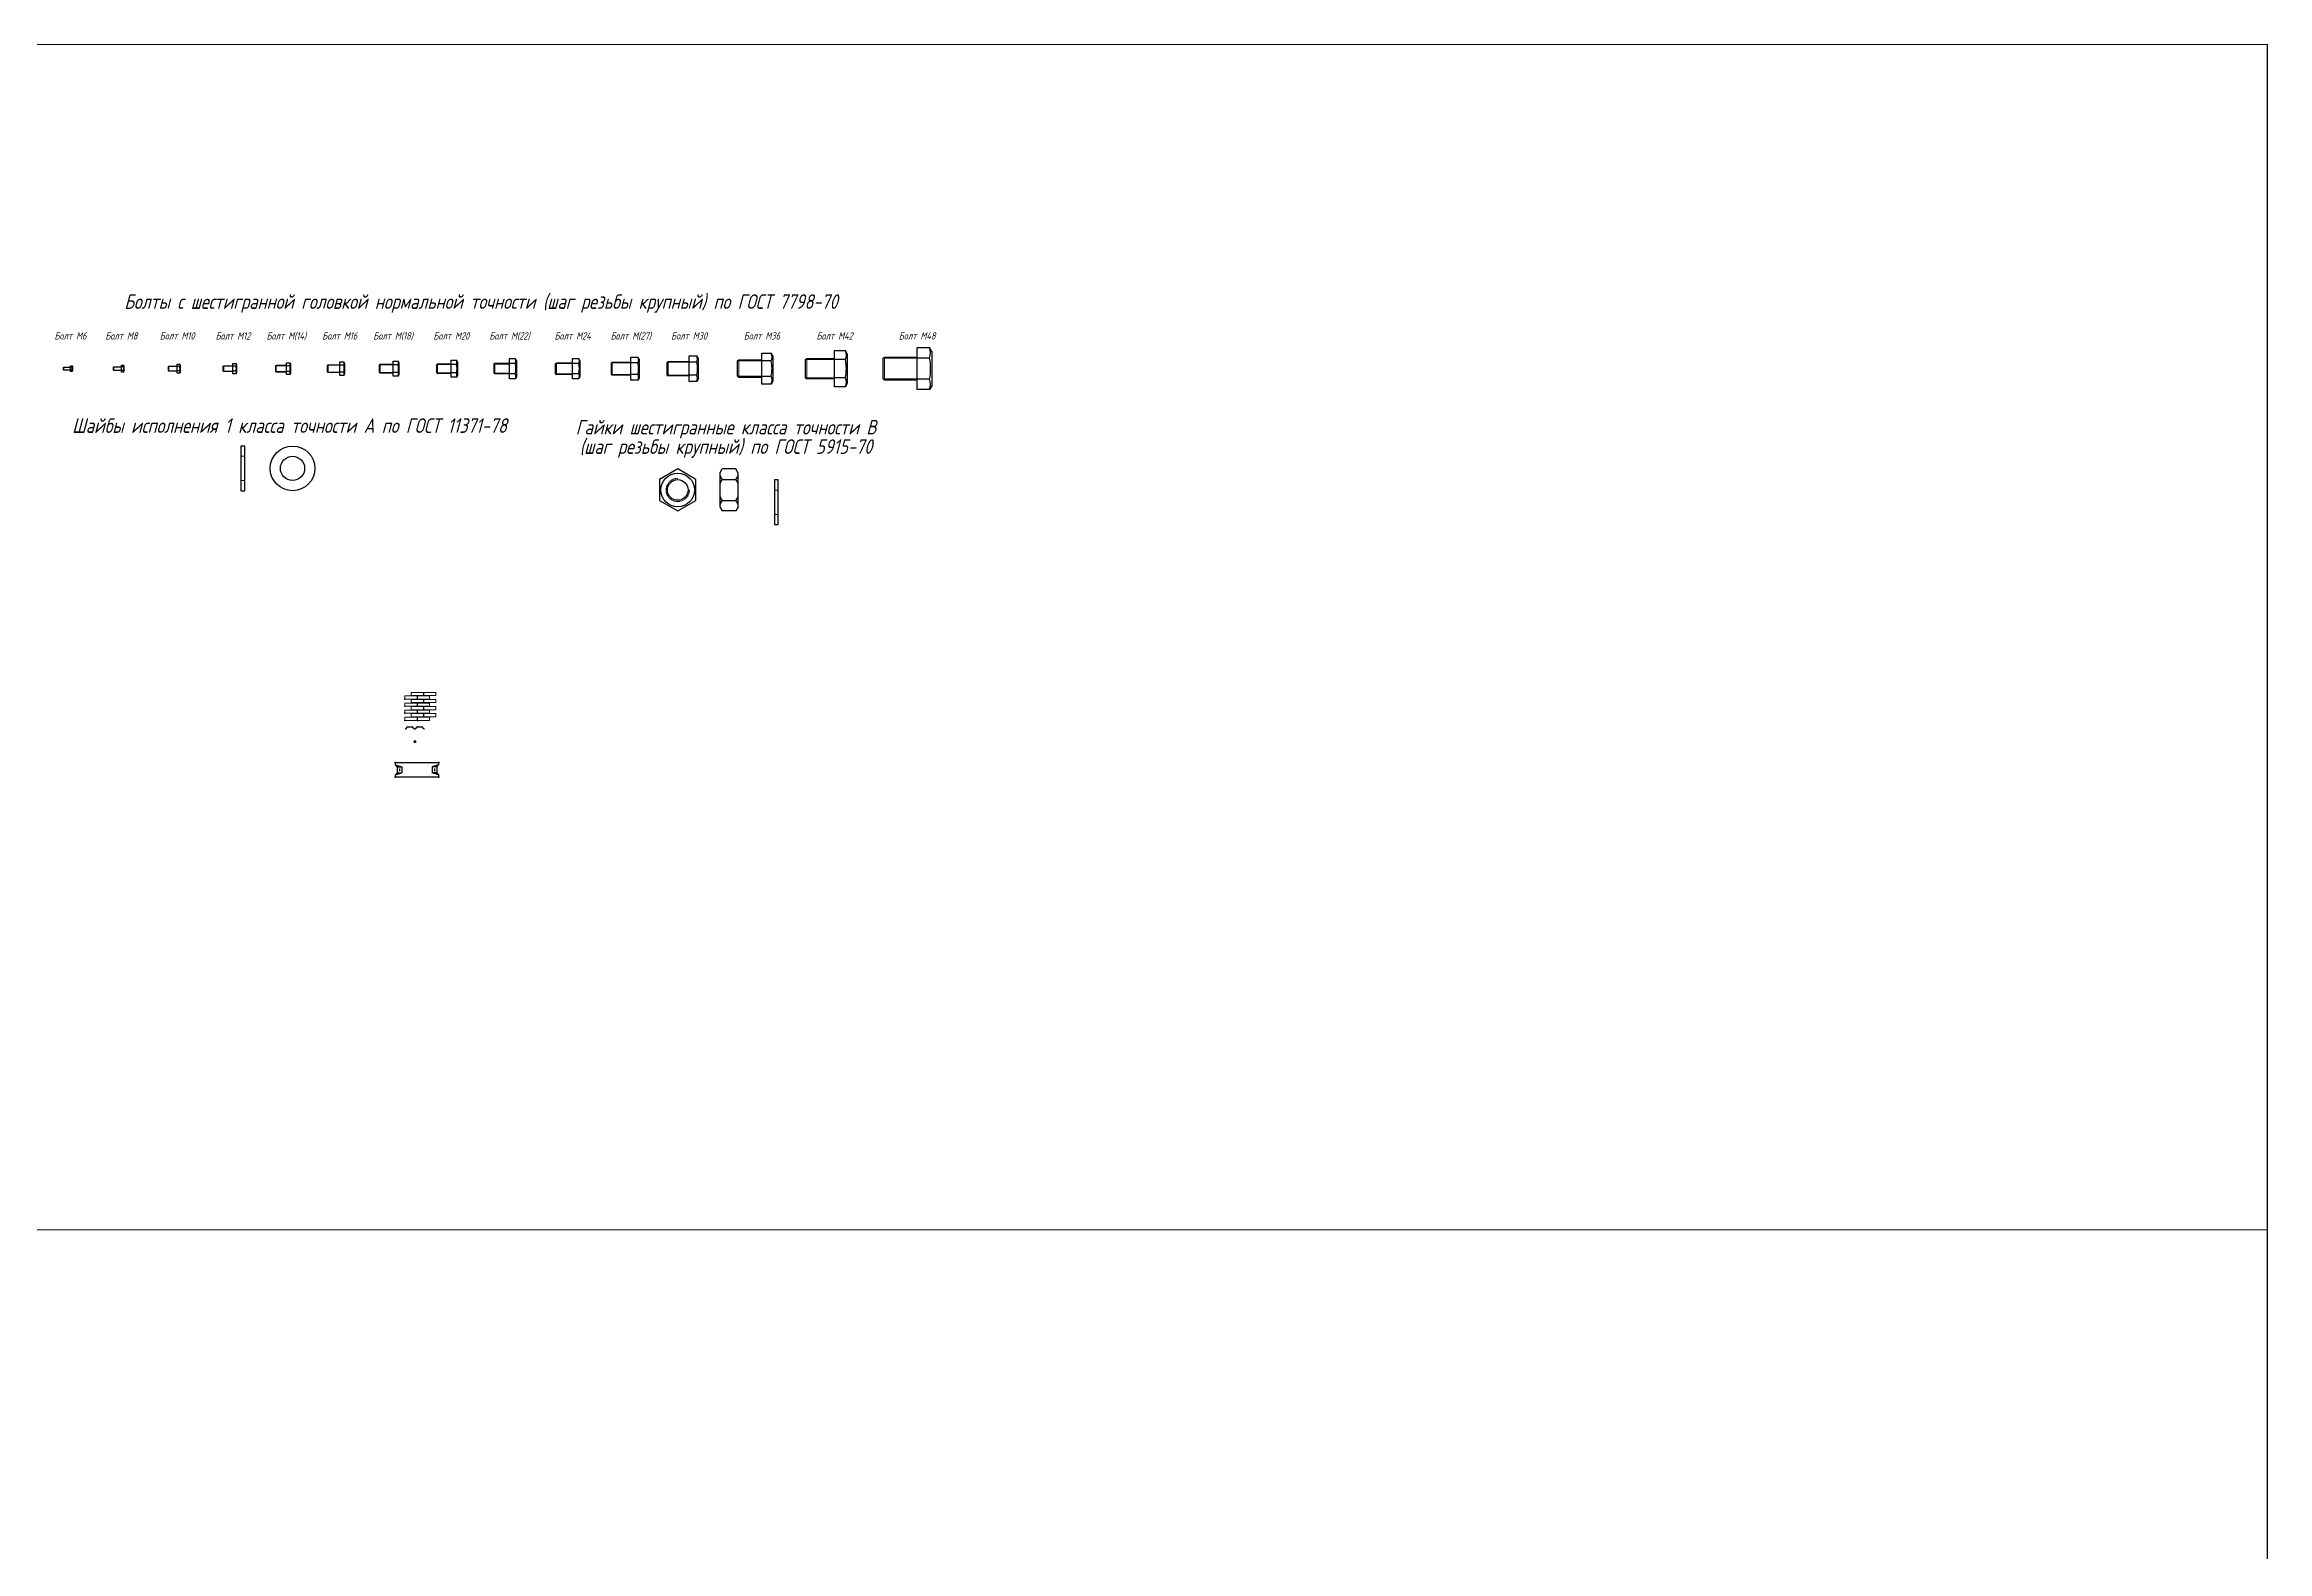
# Model space of a CAD drawing. Header units: millimetres. Extents: x 19346 to 188849, y 18183 to 1386204.
# Drawn here: x 65052 to 69633, y 56743 to 59850 of the extents above; entities that cross this region are included whole.
import ezdxf
from ezdxf.enums import TextEntityAlignment as Align

# ---------------------------------------------------------------- set-up
doc = ezdxf.new("R2010")
doc.units = ezdxf.units.MM
doc.linetypes.add('Пунктир 2мм', pattern=[3, 2, -1])
for name, color, linetype, lineweight in [('013', 7, 'Continuous', 13), ('стр Бетон', 253, 'Continuous', 15), ('стр Кирпич', 21, 'Continuous', 15), ('стр Металл', 6, 'Continuous', 30)]:
    doc.layers.add(name, color=color, linetype=linetype, lineweight=lineweight)
doc.styles.add('DraFt', font='geniso.shx', dxfattribs={"width": 0.9, "oblique": 15})
doc.styles.add('Гост 2.5', font='', dxfattribs={"width": 1.2, "oblique": 15, "height": 2.5})
doc.styles.get('Гост 2.5').set_extended_font_data('GOST')

# ---------------------------------------------------------------- blocks, each defined once
blk = doc.blocks.new('*U92')
at = {"color": 0, "linetype": 'ByBlock', "lineweight": -2}
for p, q in [((-14, 2.5), (-13.5, 3)), ((-14, -2.5), (-14, 2.5)), ((-13.5, 3), (-0.2, 3)), ((0, -5.8), (0, 5.8)), ((0, 5.8), (3.4, 5.8)), ((3.4, 2.9), (0, 2.9)), ((4, 4.8), (3.4, 5.8)), ((4, 4.8), (4, -4.8)), ((-14, -2.5), (-13.5, -3)), ((-0.2, -3), (-13.5, -3)), ((3.4, -2.9), (0, -2.9)), ((3.4, -5.8), (0, -5.8)), ((4, -4.8), (3.4, -5.8))]:
    blk.add_line(p, q, dxfattribs=at)
at = {"color": 0, "linetype": 'ByBlock', "lineweight": 9}
for p, q in [((-14, 2.5), (0, 2.5)), ((-13.5, 3), (-13.5, -3)), ((-14, -2.5), (0, -2.5))]:
    blk.add_line(p, q, dxfattribs=at)
at = {"color": 0, "linetype": 'ByBlock', "lineweight": -2}
for centre, radius, start, end in [((-0.2, 3.2), 0.25, 270, 0), ((0, 4.3), 3.67, 336.8627, 23.1373), ((-10.5, 0), 14.3, 348.3122, 11.6878), ((-0.2, -3.2), 0.25, 0, 90), ((0, -4.3), 3.67, 336.8627, 23.1373)]:
    blk.add_arc(centre, radius, start, end, dxfattribs=at)
blk = doc.blocks.new('*U93')
at = {"color": 0, "linetype": 'ByBlock', "lineweight": -2}
for p, q in [((-16, 3.3), (-15.3, 4)), ((-16, -3.3), (-16, 3.3)), ((-15.3, 4), (-0.4, 4)), ((0, -7.5), (0, 7.5)), ((0, 7.5), (4.5, 7.5)), ((4.5, 3.8), (0, 3.8)), ((5.3, 6.2), (4.5, 7.5)), ((5.3, 6.2), (5.3, -6.2)), ((-16, -3.3), (-15.3, -4)), ((-0.4, -4), (-15.3, -4)), ((4.5, -3.8), (0, -3.8)), ((4.5, -7.5), (0, -7.5)), ((5.3, -6.2), (4.5, -7.5))]:
    blk.add_line(p, q, dxfattribs=at)
at = {"color": 0, "linetype": 'ByBlock', "lineweight": 9}
for p, q in [((-16, 3.3), (0, 3.3)), ((-15.3, 4), (-15.3, -4)), ((-16, -3.3), (0, -3.3))]:
    blk.add_line(p, q, dxfattribs=at)
at = {"color": 0, "linetype": 'ByBlock', "lineweight": -2}
for centre, radius, start, end in [((-0.4, 4.4), 0.4, 270, 0), ((0.1, 5.6), 4.78, 336.8627, 23.1373), ((-13.6, 0), 18.5, 348.3122, 11.6878), ((-0.4, -4.4), 0.4, 0, 90), ((0.1, -5.6), 4.78, 336.8627, 23.1373)]:
    blk.add_arc(centre, radius, start, end, dxfattribs=at)
blk = doc.blocks.new('*U98')
for p, q in [((-18, 4.2), (-17.2, 5)), ((-18, -4.2), (-18, 4.2)), ((6.4, 7.6), (5.5, 9.2)), ((-18, -4.2), (-17.2, -5)), ((6.4, -7.6), (5.5, -9.2))]:
    blk.add_line(p, q)
at = {"color": 0, "linetype": 'ByBlock', "lineweight": 9}
for p, q in [((-18, 4.2), (0, 4.2)), ((-17.2, 5), (-17.2, -5)), ((-18, -4.2), (0, -4.2))]:
    blk.add_line(p, q, dxfattribs=at)
at = {"color": 0, "linetype": 'ByBlock', "lineweight": -2}
for p, q in [((-17.2, 5), (-0.4, 5)), ((0, -9.2), (0, 9.2)), ((0, 9.2), (5.5, 9.2)), ((5.5, 4.6), (0, 4.6)), ((6.4, 7.6), (6.4, -7.6)), ((-0.4, -5), (-17.2, -5)), ((5.5, -4.6), (0, -4.6)), ((5.5, -9.2), (0, -9.2))]:
    blk.add_line(p, q, dxfattribs=at)
for centre, radius, start, end in [((-0.4, 5.4), 0.4, 270, 0), ((0, 6.9), 5.88, 336.8627, 23.1373), ((-16.9, 0), 22.8, 348.3122, 11.6878), ((-0.4, -5.4), 0.4, 0, 90), ((0, -6.9), 5.88, 336.8627, 23.1373)]:
    blk.add_arc(centre, radius, start, end, dxfattribs=at)
blk = doc.blocks.new('*U85')
for p, q in [((-20, 5.1), (-19.1, 6)), ((-20, -5.1), (-20, 5.1)), ((7.5, 8.5), (6.4, 10.4)), ((-20, -5.1), (-19.1, -6)), ((7.5, -8.6), (6.4, -10.4))]:
    blk.add_line(p, q)
at = {"color": 0, "linetype": 'ByBlock', "lineweight": 9}
for p, q in [((-20, 5.1), (0, 5.1)), ((-19.1, 6), (-19.1, -6)), ((-20, -5.1), (0, -5.1))]:
    blk.add_line(p, q, dxfattribs=at)
at = {"color": 0, "linetype": 'ByBlock', "lineweight": -2}
for p, q in [((-19.1, 6), (-0.6, 6)), ((0, -10.4), (0, 10.4)), ((0, 10.4), (6.4, 10.4)), ((6.4, 5.2), (0, 5.2)), ((7.5, 8.5), (7.5, -8.6)), ((-0.6, -6), (-19.1, -6)), ((6.4, -5.2), (0, -5.2)), ((6.4, -10.4), (0, -10.4))]:
    blk.add_line(p, q, dxfattribs=at)
for centre, radius, start, end in [((-0.6, 6.6), 0.6, 270, 360), ((0.4, 7.8), 6.61, 336.8627, 23.1373), ((-18.7, 0), 25.7, 348.3122, 11.6878), ((-0.6, -6.6), 0.6, 360, 90), ((0.4, -7.8), 6.61, 336.8627, 23.1373)]:
    blk.add_arc(centre, radius, start, end, dxfattribs=at)
blk = doc.blocks.new('*U81')
for p, q in [((-22, 5.9), (-20.9, 7)), ((-22, -5.9), (-22, 5.9)), ((8.8, 10), (7.6, 12.1)), ((-22, -5.9), (-20.9, -7)), ((8.8, -10), (7.6, -12.1))]:
    blk.add_line(p, q)
at = {"color": 0, "linetype": 'ByBlock', "lineweight": 9}
for p, q in [((-22, 5.9), (0, 5.9)), ((-20.9, 7), (-20.9, -7)), ((-22, -5.9), (0, -5.9))]:
    blk.add_line(p, q, dxfattribs=at)
at = {"color": 0, "linetype": 'ByBlock', "lineweight": -2}
for p, q in [((-20.9, 7), (-0.6, 7)), ((0, -12.1), (0, 12.1)), ((0, 12.1), (7.6, 12.1)), ((7.6, 6.1), (0, 6.1)), ((8.8, 10), (8.8, -10)), ((-0.6, -7), (-20.9, -7)), ((7.6, -6.1), (0, -6.1)), ((7.6, -12.1), (0, -12.1))]:
    blk.add_line(p, q, dxfattribs=at)
for centre, radius, start, end in [((-0.6, 7.6), 0.6, 270, 360), ((0.5, 9.1), 7.71, 336.8627, 23.1373), ((-21.7, 0), 29.9, 348.3122, 11.6878), ((-0.6, -7.6), 0.6, 360, 90), ((0.5, -9.1), 7.71, 336.8627, 23.1373)]:
    blk.add_arc(centre, radius, start, end, dxfattribs=at)
blk = doc.blocks.new('*U86')
at = {"color": 0, "linetype": 'ByBlock', "lineweight": -2}
for p, q in [((-25, 6.9), (-23.9, 8)), ((-25, -6.9), (-25, 6.9)), ((-23.9, 8), (-0.6, 8)), ((0, -13.9), (0, 13.9)), ((0, 13.9), (8.6, 13.9)), ((8.6, 6.9), (0, 6.9)), ((10, 11.4), (8.6, 13.9)), ((10, 11.4), (10, -11.4)), ((-25, -6.9), (-23.9, -8)), ((-0.6, -8), (-23.9, -8)), ((8.6, -6.9), (0, -6.9)), ((8.6, -13.9), (0, -13.9)), ((10, -11.4), (8.6, -13.9))]:
    blk.add_line(p, q, dxfattribs=at)
at = {"color": 0, "linetype": 'ByBlock', "lineweight": 9}
for p, q in [((-25, 6.9), (0, 6.9)), ((-23.9, 8), (-23.9, -8)), ((-25, -6.9), (0, -6.9))]:
    blk.add_line(p, q, dxfattribs=at)
at = {"color": 0, "linetype": 'ByBlock', "lineweight": -2}
for centre, radius, start, end in [((-0.6, 8.6), 0.6, 270, 360), ((0.5, 10.4), 8.82, 336.8627, 23.1373), ((-24.9, 0), 34.2, 348.3122, 11.6878), ((-0.6, -8.6), 0.6, 360, 90), ((0.5, -10.4), 8.82, 336.8627, 23.1373)]:
    blk.add_arc(centre, radius, start, end, dxfattribs=at)
blk = doc.blocks.new('*U82')
at = {"color": 0, "linetype": 'ByBlock', "lineweight": -2}
for p, q in [((-28, 7.6), (-26.6, 9)), ((-28, -7.6), (-28, 7.6)), ((-26.6, 9), (-0.6, 9)), ((0, -15.6), (0, 15.6)), ((0, 15.6), (10.4, 15.6)), ((10.4, 7.8), (0, 7.8)), ((12, 12.8), (10.4, 15.6)), ((12, 12.8), (12, -12.8)), ((-28, -7.6), (-26.6, -9)), ((-0.6, -9), (-26.6, -9)), ((10.4, -7.8), (0, -7.8)), ((10.4, -15.6), (0, -15.6)), ((12, -12.8), (10.4, -15.6))]:
    blk.add_line(p, q, dxfattribs=at)
at = {"color": 0, "linetype": 'ByBlock', "lineweight": 9}
for p, q in [((-28, 7.6), (0, 7.6)), ((-26.6, 9), (-26.6, -9)), ((-28, -7.6), (0, -7.6))]:
    blk.add_line(p, q, dxfattribs=at)
at = {"color": 0, "linetype": 'ByBlock', "lineweight": -2}
for centre, radius, start, end in [((-0.6, 9.6), 0.6, 270, 360), ((1.3, 11.7), 9.92, 336.8627, 23.1373), ((-27.3, 0), 38.5, 348.3122, 11.6878), ((-0.6, -9.6), 0.6, 360, 90), ((1.3, -11.7), 9.92, 336.8627, 23.1373)]:
    blk.add_arc(centre, radius, start, end, dxfattribs=at)
blk = doc.blocks.new('*U99')
at = {"color": 0, "linetype": 'ByBlock', "lineweight": -2}
for p, q in [((-30, 8.6), (-28.6, 10)), ((-30, -8.6), (-30, 8.6)), ((-28.6, 10), (-0.8, 10)), ((0, -17.3), (0, 17.3)), ((0, 17.3), (10.7, 17.3)), ((10.7, 8.7), (0, 8.7)), ((12.5, 14.2), (10.7, 17.3)), ((12.5, 14.2), (12.5, -14.3)), ((-30, -8.6), (-28.6, -10)), ((-0.8, -10), (-28.6, -10)), ((10.7, -8.7), (0, -8.7)), ((10.7, -17.3), (0, -17.3)), ((12.5, -14.3), (10.7, -17.3))]:
    blk.add_line(p, q, dxfattribs=at)
at = {"color": 0, "linetype": 'ByBlock', "lineweight": 9}
for p, q in [((-30, 8.6), (0, 8.6)), ((-28.6, 10), (-28.6, -10)), ((-30, -8.6), (0, -8.6))]:
    blk.add_line(p, q, dxfattribs=at)
at = {"color": 0, "linetype": 'ByBlock', "lineweight": -2}
for centre, radius, start, end in [((-0.8, 10.8), 0.8, 270, 360), ((0.6, 13), 11, 336.8627, 23.1373), ((-31.1, 0), 42.8, 348.3122, 11.6878), ((-0.8, -10.8), 0.8, 360, 90), ((0.6, -13), 11, 336.8627, 23.1373)]:
    blk.add_arc(centre, radius, start, end, dxfattribs=at)
blk = doc.blocks.new('*U83')
at = {"color": 0, "linetype": 'ByBlock', "lineweight": -2}
for p, q in [((-32, 9.6), (-30.6, 11)), ((-32, -9.6), (-32, 9.6)), ((-30.6, 11), (-0.8, 11)), ((0, -20.8), (0, 20.8)), ((0, 20.8), (11.9, 20.8)), ((11.9, 10.4), (0, 10.4)), ((14, 17.1), (11.9, 20.8)), ((14, 17.1), (14, -17.1)), ((-32, -9.6), (-30.6, -11)), ((-0.8, -11), (-30.6, -11)), ((11.9, -10.4), (0, -10.4)), ((11.9, -20.8), (0, -20.8)), ((14, -17.1), (11.9, -20.8))]:
    blk.add_line(p, q, dxfattribs=at)
at = {"color": 0, "linetype": 'ByBlock', "lineweight": 9}
for p, q in [((-32, 9.6), (0, 9.6)), ((-30.6, 11), (-30.6, -11)), ((-32, -9.6), (0, -9.6))]:
    blk.add_line(p, q, dxfattribs=at)
at = {"color": 0, "linetype": 'ByBlock', "lineweight": -2}
for centre, radius, start, end in [((-0.8, 11.8), 0.8, 270, 360), ((-0.3, 15.6), 13.2, 336.8627, 23.1373), ((-38.4, 0), 51.3, 348.3122, 11.6878), ((-0.8, -11.8), 0.8, 360, 90), ((-0.3, -15.6), 13.2, 336.8627, 23.1373)]:
    blk.add_arc(centre, radius, start, end, dxfattribs=at)
blk = doc.blocks.new('*U87')
at = {"color": 0, "linetype": 'ByBlock', "lineweight": -2}
for p, q in [((-35, 10.4), (-33.4, 12)), ((-35, -10.4), (-35, 10.4)), ((-33.4, 12), (-0.8, 12)), ((0, -20.8), (0, 20.8)), ((0, 20.8), (12.9, 20.8)), ((12.9, 10.4), (0, 10.4)), ((15, 17.1), (12.9, 20.8)), ((15, 17.1), (15, -17.1)), ((-35, -10.4), (-33.4, -12)), ((-0.8, -12), (-33.4, -12)), ((12.9, -10.4), (0, -10.4)), ((12.9, -20.8), (0, -20.8)), ((15, -17.1), (12.9, -20.8))]:
    blk.add_line(p, q, dxfattribs=at)
at = {"color": 0, "linetype": 'ByBlock', "lineweight": 9}
for p, q in [((-35, 10.4), (0, 10.4)), ((-33.4, 12), (-33.4, -12)), ((-35, -10.4), (0, -10.4))]:
    blk.add_line(p, q, dxfattribs=at)
at = {"color": 0, "linetype": 'ByBlock', "lineweight": -2}
for centre, radius, start, end in [((-0.8, 12.8), 0.8, 270, 360), ((0.7, 15.6), 13.2, 336.8627, 23.1373), ((-37.4, 0), 51.3, 348.3122, 11.6878), ((-0.8, -12.8), 0.8, 360, 90), ((0.7, -15.6), 13.2, 336.8627, 23.1373)]:
    blk.add_arc(centre, radius, start, end, dxfattribs=at)
blk = doc.blocks.new('*U84')
at = {"color": 0, "linetype": 'ByBlock', "lineweight": -2}
for p, q in [((-40, 11.9), (-38.4, 13.5)), ((-40, -11.9), (-40, 11.9)), ((-38.4, 13.5), (-1, 13.5)), ((0, -23.7), (0, 23.7)), ((0, 23.7), (14.6, 23.7)), ((14.6, 11.8), (0, 11.8)), ((17, 19.5), (14.6, 23.7)), ((17, 19.5), (17, -19.5)), ((-40, -11.9), (-38.4, -13.5)), ((-1, -13.5), (-38.4, -13.5)), ((14.6, -11.8), (0, -11.8)), ((14.6, -23.7), (0, -23.7)), ((17, -19.5), (14.6, -23.7))]:
    blk.add_line(p, q, dxfattribs=at)
at = {"color": 0, "linetype": 'ByBlock', "lineweight": 9}
for p, q in [((-40, 11.9), (0, 11.9)), ((-38.4, 13.5), (-38.4, -13.5)), ((-40, -11.9), (0, -11.9))]:
    blk.add_line(p, q, dxfattribs=at)
at = {"color": 0, "linetype": 'ByBlock', "lineweight": -2}
for centre, radius, start, end in [((-1, 14.5), 1, 270, 360), ((0.7, 17.8), 15.1, 336.8627, 23.1373), ((-42.6, 0), 58.4, 348.3122, 11.6878), ((-1, -14.5), 1, 360, 90), ((0.7, -17.8), 15.1, 336.8627, 23.1373)]:
    blk.add_arc(centre, radius, start, end, dxfattribs=at)
blk = doc.blocks.new('*U88')
at = {"color": 0, "linetype": 'ByBlock', "lineweight": -2}
for p, q in [((-45, 13.1), (-43.1, 15)), ((-45, -13.1), (-45, 13.1)), ((-43.1, 15), (-1, 15)), ((0, -26.6), (0, 26.6)), ((0, 26.6), (16, 26.6)), ((16, 13.3), (0, 13.3)), ((18.7, 21.8), (16, 26.6)), ((18.7, 21.8), (18.7, -21.9)), ((-45, -13.1), (-43.1, -15)), ((-1, -15), (-43.1, -15)), ((16, -13.3), (0, -13.3)), ((16, -26.6), (0, -26.6)), ((18.7, -21.9), (16, -26.6))]:
    blk.add_line(p, q, dxfattribs=at)
at = {"color": 0, "linetype": 'ByBlock', "lineweight": 9}
for p, q in [((-45, 13.1), (0, 13.1)), ((-43.1, 15), (-43.1, -15)), ((-45, -13.1), (0, -13.1))]:
    blk.add_line(p, q, dxfattribs=at)
at = {"color": 0, "linetype": 'ByBlock', "lineweight": -2}
for centre, radius, start, end in [((-1, 16), 1, 270, 360), ((0.4, 19.9), 16.9, 336.8627, 23.1373), ((-48.2, 0), 65.6, 348.3122, 11.6878), ((-1, -16), 1, 360, 90), ((0.4, -19.9), 16.9, 336.8627, 23.1373)]:
    blk.add_arc(centre, radius, start, end, dxfattribs=at)
blk = doc.blocks.new('*U89')
at = {"color": 0, "linetype": 'ByBlock', "lineweight": -2}
for p, q in [((-50, 15.8), (-47.8, 18)), ((-50, -15.8), (-50, 15.8)), ((-47.8, 18), (-1, 18)), ((0, -31.8), (0, 31.8)), ((0, 31.8), (19.2, 31.8)), ((19.2, 15.9), (0, 15.9)), ((22.5, 26.1), (19.2, 31.8)), ((22.5, 26.1), (22.5, -26.1)), ((-50, -15.8), (-47.8, -18)), ((-1, -18), (-47.8, -18)), ((19.2, -15.9), (0, -15.9)), ((19.2, -31.8), (0, -31.8)), ((22.5, -26.1), (19.2, -31.8))]:
    blk.add_line(p, q, dxfattribs=at)
at = {"color": 0, "linetype": 'ByBlock', "lineweight": 9}
for p, q in [((-50, 15.8), (0, 15.8)), ((-47.8, 18), (-47.8, -18)), ((-50, -15.8), (0, -15.8))]:
    blk.add_line(p, q, dxfattribs=at)
at = {"color": 0, "linetype": 'ByBlock', "lineweight": -2}
for centre, radius, start, end in [((-1, 19), 1, 270, 360), ((0.7, 23.8), 20.2, 336.8627, 23.1373), ((-57.5, 0), 78.4, 348.3122, 11.6878), ((-1, -19), 1, 360, 90), ((0.7, -23.8), 20.2, 336.8627, 23.1373)]:
    blk.add_arc(centre, radius, start, end, dxfattribs=at)
blk = doc.blocks.new('*U90')
at = {"color": 0, "linetype": 'ByBlock', "lineweight": -2}
for p, q in [((-60, 18.6), (-57.6, 21)), ((-60, -18.6), (-60, 18.6)), ((-57.6, 21), (-1.2, 21)), ((0, -37.5), (0, 37.5)), ((0, 37.5), (22.2, 37.5)), ((22.2, 18.8), (0, 18.8)), ((26, 30.9), (22.2, 37.5)), ((26, 30.9), (26, -30.9)), ((-60, -18.6), (-57.6, -21)), ((-1.2, -21), (-57.6, -21)), ((22.2, -18.8), (0, -18.8)), ((22.2, -37.5), (0, -37.5)), ((26, -30.9), (22.2, -37.5))]:
    blk.add_line(p, q, dxfattribs=at)
at = {"color": 0, "linetype": 'ByBlock', "lineweight": 9}
for p, q in [((-60, 18.6), (0, 18.6)), ((-57.6, 21), (-57.6, -21)), ((-60, -18.6), (0, -18.6))]:
    blk.add_line(p, q, dxfattribs=at)
at = {"color": 0, "linetype": 'ByBlock', "lineweight": -2}
for centre, radius, start, end in [((-1.2, 22.2), 1.2, 270, 360), ((0.2, 28.1), 23.9, 336.8627, 23.1373), ((-68.5, 0), 92.6, 348.3122, 11.6878), ((-1.2, -22.2), 1.2, 360, 90), ((0.2, -28.1), 23.9, 336.8627, 23.1373)]:
    blk.add_arc(centre, radius, start, end, dxfattribs=at)
blk = doc.blocks.new('*U91')
at = {"color": 0, "linetype": 'ByBlock', "lineweight": -2}
for p, q in [((-70, 21.3), (-67.3, 24)), ((-70, -21.3), (-70, 21.3)), ((-67.3, 24), (-1.2, 24)), ((0, -43.3), (0, 43.3)), ((0, 43.3), (25.6, 43.3)), ((25.6, 21.7), (0, 21.7)), ((30, 35.6), (25.6, 43.3)), ((30, 35.6), (30, -35.6)), ((-70, -21.3), (-67.3, -24)), ((-1.2, -24), (-67.3, -24)), ((25.6, -21.7), (0, -21.7)), ((25.6, -43.3), (0, -43.3)), ((30, -35.6), (25.6, -43.3))]:
    blk.add_line(p, q, dxfattribs=at)
at = {"color": 0, "linetype": 'ByBlock', "lineweight": 9}
for p, q in [((-70, 21.3), (0, 21.3)), ((-67.3, 24), (-67.3, -24)), ((-70, -21.3), (0, -21.3))]:
    blk.add_line(p, q, dxfattribs=at)
at = {"color": 0, "linetype": 'ByBlock', "lineweight": -2}
for centre, radius, start, end in [((-1.2, 25.2), 1.2, 270, 360), ((0.2, 32.5), 27.5, 336.8627, 23.1373), ((-79.1, 0), 106.9, 348.3122, 11.6878), ((-1.2, -25.2), 1.2, 360, 90), ((0.2, -32.5), 27.5, 336.8627, 23.1373)]:
    blk.add_arc(centre, radius, start, end, dxfattribs=at)
blk = doc.blocks.new('*U97')
at = {"color": 0, "linetype": 'ByBlock', "lineweight": 9}
for p, q in [((-4, 25), (4, 25)), ((-4, -25), (4, -25))]:
    blk.add_line(p, q, dxfattribs=at)
at = {"color": 0, "linetype": 'ByBlock', "lineweight": -2}
blk.add_lwpolyline([(-4, -46), (4, -46), (4, 46), (-4, 46)], close=True, dxfattribs=at)
blk = doc.blocks.new('*U96')
at = {"color": 0, "linetype": 'ByBlock', "lineweight": -2}
for radius in [46, 25]:
    blk.add_circle((0, 0), radius, dxfattribs=at)
blk = doc.blocks.new('*U94')
at = {"color": 0, "linetype": 'ByBlock', "lineweight": -2}
blk.add_lwpolyline([(-37.5, -21.7), (0, -43.3), (37.5, -21.7), (37.5, 21.7), (0, 43.3), (-37.5, 21.7)], close=True, dxfattribs=at)
for radius in [34.7, 21.3]:
    blk.add_circle((0, 0), radius, dxfattribs=at)
at = {"color": 0, "linetype": 'Пунктир 2мм', "lineweight": 9}
blk.add_arc((0, 0), 24, 90, 0, dxfattribs=at)
blk = doc.blocks.new('*U95')
at = {"color": 0, "linetype": 'ByBlock', "lineweight": -2}
for p, q in [((-19, 34.7), (-14, 43.3)), ((-19, 34.7), (-19, -34.7)), ((14, 43.3), (-14, 43.3)), ((-14, 21.7), (14, 21.7)), ((19, 34.7), (14, 43.3)), ((19, -34.7), (19, 34.7)), ((-19, -34.7), (-14, -43.3)), ((-14, -21.7), (14, -21.7)), ((14, -43.3), (-14, -43.3)), ((19, -34.7), (14, -43.3))]:
    blk.add_line(p, q, dxfattribs=at)
for centre, start, end in [((0, 34.4), 179.2405, 222.4282), ((0, 8.9), 137.5718, 180.7595), ((0, 34.4), 317.5718, 0.7595), ((0, 8.9), 359.2405, 42.4282), ((0, -8.9), 179.2405, 222.4282), ((0, -34.4), 137.5718, 180.7595), ((0, -8.9), 317.5718, 0.7595), ((0, -34.4), 359.2405, 42.4282)]:
    blk.add_arc(centre, 19, start, end, dxfattribs=at)
blk = doc.blocks.new('*U101')
for p in [(0, 43.8), (0, 29.2), (0, 14.6), (0, 0), (25.8, 43.8), (25.8, 29.2), (25.8, 14.6), (25.8, 0)]:
    blk.add_point(p)
at = {"layer": 'стр Кирпич'}
for p, q in [((0, 50.3), (0, 43.8)), ((25, 50.3), (0, 50.3)), ((12.9, 57.6), (12.9, 51.1)), ((37.9, 57.6), (12.9, 57.6)), ((12.9, 51.1), (37.9, 51.1)), ((25, 43.8), (25, 50.3)), ((25.8, 50.3), (25.8, 43.8)), ((50.8, 50.3), (25.8, 50.3)), ((37.9, 51.1), (37.9, 57.6)), ((38.7, 57.6), (38.7, 51.1)), ((63.7, 57.6), (38.7, 57.6)), ((38.7, 51.1), (63.7, 51.1)), ((50.8, 43.8), (50.8, 50.3)), ((63.7, 51.1), (63.7, 57.6)), ((0, 43.8), (25, 43.8)), ((0, 35.7), (0, 29.2)), ((25, 35.7), (0, 35.7)), ((0, 29.2), (25, 29.2)), ((0, 21.1), (0, 14.6)), ((25, 21.1), (0, 21.1)), ((0, 14.6), (25, 14.6)), ((0, 6.5), (0, 0)), ((25, 6.5), (0, 6.5)), ((0, 0), (25, 0)), ((12.9, 43), (12.9, 36.5)), ((37.9, 43), (12.9, 43)), ((12.9, 36.5), (37.9, 36.5)), ((12.9, 28.4), (12.9, 21.9)), ((37.9, 28.4), (12.9, 28.4)), ((12.9, 21.9), (37.9, 21.9)), ((12.9, 13.8), (12.9, 7.3)), ((37.9, 13.8), (12.9, 13.8)), ((12.9, 7.3), (37.9, 7.3)), ((25, 29.2), (25, 35.7)), ((25, 14.6), (25, 21.1)), ((25, 0), (25, 6.5)), ((25.8, 43.8), (50.8, 43.8)), ((25.8, 35.7), (25.8, 29.2)), ((50.8, 35.7), (25.8, 35.7)), ((25.8, 29.2), (50.8, 29.2)), ((25.8, 21.1), (25.8, 14.6)), ((50.8, 21.1), (25.8, 21.1)), ((25.8, 14.6), (50.8, 14.6)), ((25.8, 6.5), (25.8, 0)), ((50.8, 6.5), (25.8, 6.5)), ((25.8, 0), (50.8, 0)), ((37.9, 36.5), (37.9, 43)), ((37.9, 21.9), (37.9, 28.4)), ((37.9, 7.3), (37.9, 13.8)), ((38.7, 43), (38.7, 36.5)), ((63.7, 43), (38.7, 43)), ((38.7, 36.5), (63.7, 36.5)), ((38.7, 28.4), (38.7, 21.9)), ((63.7, 28.4), (38.7, 28.4)), ((38.7, 21.9), (63.7, 21.9)), ((38.7, 13.8), (38.7, 7.3)), ((63.7, 13.8), (38.7, 13.8)), ((38.7, 7.3), (63.7, 7.3)), ((50.8, 29.2), (50.8, 35.7)), ((50.8, 14.6), (50.8, 21.1)), ((50.8, 0), (50.8, 6.5)), ((63.7, 36.5), (63.7, 43)), ((63.7, 21.9), (63.7, 28.4)), ((63.7, 7.3), (63.7, 13.8))]:
    blk.add_line(p, q, dxfattribs=at)
blk = doc.blocks.new('*U103')
for points in [[(20, 5, -0.234621), (12, 1), (0, 1), (0, 0), (12, 0, 0.234621), (21, 4), (47, 39, -0.234621), (55, 43), (145, 43, -0.234621), (153, 39), (179, 4, 0.234621), (188, 0), (200, 0), (200, 1), (188, 1, -0.234621), (180, 5), (153, 40, 0.234621), (145, 44), (55, 44, 0.234621), (47, 40)], [(220, 5, -0.234621), (212, 1), (200, 1), (200, 0), (212, 0, 0.234621), (221, 4), (247, 39, -0.234621), (255, 43), (345, 43, -0.234621), (353, 39), (379, 4, 0.234621), (388, 0), (400, 0), (400, 1), (388, 1, -0.234621), (380, 5), (353, 40, 0.234621), (345, 44), (255, 44, 0.234621), (247, 40)]]:
    blk.add_hatch(color=256).paths.add_polyline_path(points)
for p, q in [((0, 0), (0, 1)), ((0, 1), (12, 1)), ((0, 0), (12, 0)), ((20, 5), (47, 40)), ((21, 4), (47, 39)), ((55, 44), (145, 44)), ((55, 43), (145, 43)), ((180, 5), (153, 40)), ((179, 4), (153, 39)), ((188, 1), (200, 1)), ((188, 0), (200, 0)), ((200, 0), (200, 1)), ((200, 0), (200, 1)), ((200, 1), (212, 1)), ((200, 0), (212, 0)), ((220, 5), (247, 40)), ((221, 4), (247, 39)), ((255, 44), (345, 44)), ((255, 43), (345, 43)), ((380, 5), (353, 40)), ((379, 4), (353, 39)), ((388, 1), (400, 1)), ((388, 0), (400, 0)), ((400, 0), (400, 1)), ((0, 0), (12, 0)), ((200, 0), (212, 0))]:
    blk.add_line(p, q)
for centre, radius, start, end in [((12, 11), 10, 270, 322.8159), ((12, 11), 10.7, 270, 322.8159), ((55, 33), 10.7, 90, 142.8159), ((55, 33), 10, 90, 142.8159), ((145, 33), 10.7, 37.1841, 90), ((145, 33), 10, 37.1841, 90), ((188, 11), 10.7, 217.1841, 270), ((188, 11), 10, 217.1841, 270), ((212, 11), 10, 270, 322.8159), ((212, 11), 10.7, 270, 322.8159), ((255, 33), 10.7, 90, 142.8159), ((255, 33), 10, 90, 142.8159), ((345, 33), 10.7, 37.1841, 90), ((345, 33), 10, 37.1841, 90), ((388, 11), 10.7, 217.1841, 270), ((388, 11), 10, 217.1841, 270)]:
    blk.add_arc(centre, radius, start, end)
blk = doc.blocks.new('*U105')
at = {"layer": 'стр Металл', "lineweight": 15}
blk.add_lwpolyline([(0, 1.6), (-1.4, 0.8), (-1.4, -0.8), (0, -1.6), (1.4, -0.8), (1.4, 0.8)], close=True, dxfattribs=at)
for radius in [2.05, 1.42, 0.9]:
    blk.add_circle((0, 0), radius, dxfattribs=at)
blk.add_arc((0, 0), 0.744, 180, 90, dxfattribs=at)
blk.add_point((0, 0), dxfattribs=at)
blk = doc.blocks.new('*U107')
for p in [(0, 30), (90, 30), (0, 0), (90, 0)]:
    blk.add_point(p)
at = {"layer": 'стр Бетон', "lineweight": 30}
for p, q in [((1, 25), (14, 21)), ((4, 21), (1, 25)), ((1, 5), (14, 9)), ((4, 9), (1, 5)), ((4, 21), (14, 21)), ((4, 21), (4, 9)), ((4, 9), (14, 9)), ((14, 21), (14, 9)), ((89, 25), (76, 21)), ((76, 21), (76, 9)), ((86, 21), (76, 21)), ((89, 5), (76, 9)), ((86, 9), (76, 9)), ((86, 21), (89, 25)), ((86, 21), (86, 9)), ((86, 9), (89, 5))]:
    blk.add_line(p, q, dxfattribs=at)
for points in [[(1, 25), (1, 30), (89, 30), (89, 25)], [(89, 0), (1, 0), (1, 5)], [(89, 5), (89, 0)]]:
    blk.add_lwpolyline(points, dxfattribs=at)
at = {"layer": 'стр Металл'}
for p, q in [((9, 18.05), (9, 11.95)), ((81, 18.05), (81, 11.95))]:
    blk.add_line(p, q, dxfattribs=at)
at = {"style": 'Гост 2.5', "flags": 4}
blk.add_attdef('БЛОКИ', (31.52, 13.37), '', height=2.5, dxfattribs=at)

msp = doc.modelspace()

# ---------------------------------------------------------------- linework, layer by layer
at = {"ltscale": 100}
msp.add_line((69633.108, 18183.149), (69633.108, 59849.938), dxfattribs=at)
at = {"layer": '013'}
msp.add_lwpolyline([(19345.55, 18183.149), (69633.108, 18183.149), (69633.108, 59849.938), (19345.55, 59849.938)], close=True, dxfattribs=at)
at = {"layer": '013', "ltscale": 100}
for points in [[(62017.503, 59849.938), (69633.108, 59849.938), (69633.108, 57406.109), (62017.503, 57406.109)], [(62017.503, 57406.109), (69633.108, 57406.109), (69633.108, 47630.79), (62017.503, 47630.79)]]:
    msp.add_lwpolyline(points, close=True, dxfattribs=at)

# ---------------------------------------------------------------- block references
for name, p in [('*U81', (65550.118, 59181.587)), ('*U86', (65660.118, 59181.587)), ('*U82', (65770.118, 59181.587)), ('*U99', (65890.118, 59181.587)), ('*U83', (66010.118, 59181.587)), ('*U87', (66140.118, 59181.587)), ('*U84', (66260.118, 59181.587)), ('*U88', (66380.118, 59181.587)), ('*U89', (66530.118, 59181.587)), ('*U90', (66680.118, 59181.587)), ('*U91', (66850.118, 59181.587)), ('*U92', (65105.118, 59181.587)), ('*U93', (65210.118, 59181.587)), ('*U98', (65325.118, 59181.587)), ('*U85', (65440.118, 59181.587)), ('*U97', (65460.534, 58975.93)), ('*U96', (65562.87, 58975.93)), ('*U94', (66356.722, 58931.455)), ('*U95', (66462.494, 58931.455)), ('*U97', (66559.816, 58906.266)), ('*U101', (65794.542, 58456.576)), ('*U105', (65815.221, 58412.676)), ('*U107', (65774.38, 58339.575))]:
    msp.add_blockref(name, p)
at = {"xscale": 0.09999999999990905, "yscale": 0.09999999999990905, "zscale": 0.09999999999990905}
msp.add_blockref('*U103', (65794.924, 58439.134), dxfattribs=at)

# ---------------------------------------------------------------- texts
at = {"style": 'DraFt', "oblique": 15, "width": 0.9}
for s, height, p in [('Болты с шестигранной головкой нормальной точности (шаг резьбы крупный) по ГОСТ 7798-70', 30, (65951.192, 59304.842)), ('Болт М6', 15, (65105.118, 59241.587)), ('Болт М8', 15, (65210.118, 59241.587)), ('Болт М10', 15, (65325.118, 59241.587)), ('Болт М12', 15, (65440.118, 59241.587)), ('Болт М(14)', 15, (65550.118, 59241.587)), ('Болт М16', 15, (65660.118, 59241.587)), ('Болт М(18)', 15, (65770.118, 59241.587)), ('Болт М20', 15, (65890.118, 59241.587)), ('Болт М(22)', 15, (66010.118, 59241.587)), ('Болт М24', 15, (66140.118, 59241.587)), ('Болт М(27)', 15, (66260.118, 59241.587)), ('Болт М30', 15, (66380.118, 59241.587)), ('Болт М36', 15, (66530.118, 59241.587)), ('Болт М42', 15, (66680.118, 59241.587)), ('Болт М48', 15, (66850.118, 59241.587)), ('Шайбы исполнения 1 класса точности А по ГОСТ 11371-78', 30, (65556.614, 59049.141)), ('Гайки шестигранные класса точности В', 30, (66456.08, 59045.898)), ('(шаг резьбы крупный) по ГОСТ 5915-70', 30, (66456.08, 59005.898))]:
    msp.add_text(s, height=height, dxfattribs=at).set_placement(p, align=Align.CENTER)

doc.saveas('drawing.dxf')
